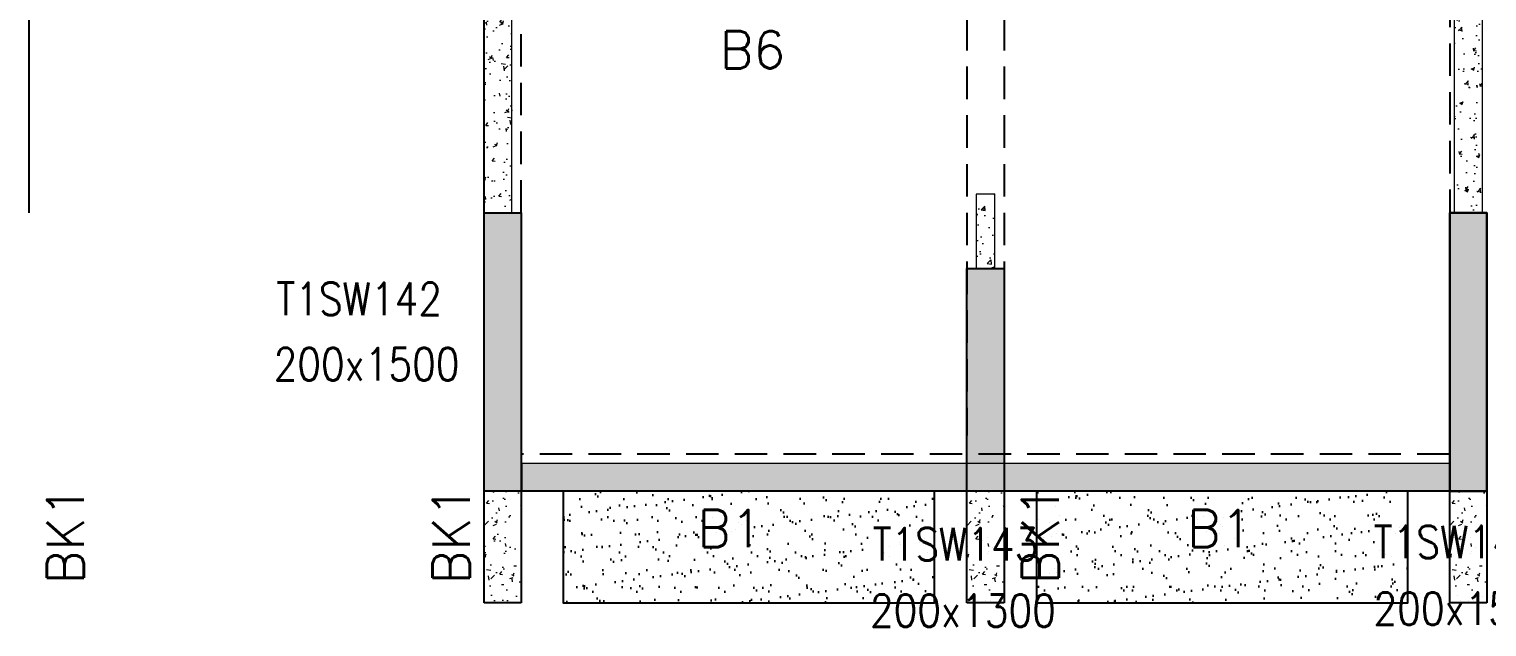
# Model space of a CAD drawing. Header units: millimetres. Extents: x 1078357 to 2594950, y -4969473 to -4636555.
# Drawn here: x 1862806 to 1870656, y -4664368 to -4661149 of the extents above; entities that cross this region are included whole.
import ezdxf

# ---------------------------------------------------------------- set-up
doc = ezdxf.new("R2010")
doc.units = ezdxf.units.MM
for name, pattern in [('CONTINOUS', [0]), ('HIDDEN', [0.375, 0.25, -0.125]), ('New Retail block$0$CONTINOUS', [0])]:
    doc.linetypes.add(name, pattern=pattern)
for name, color, linetype, lineweight in [('A-_ANOTDIMA_D-', 6, 'Continuous', 13), ('COL. NO.', 30, 'Continuous', 25), ('COL. SIZE', 7, 'Continuous', 25), ('HATCH', 8, 'Continuous', 30), ('S-NON STR RCC WALL', 8, 'Continuous', 0)]:
    doc.layers.add(name, color=color, linetype=linetype, lineweight=lineweight)
for name, color, linetype in [('B-200x325', 201, 'HIDDEN'), ('B-200x650', 241, 'HIDDEN'), ('S-COLUMN_SHEAR WALL', 1, 'Continuous'), ('S-PROJECTION', 54, 'New Retail block$0$CONTINOUS')]:
    doc.layers.add(name, color=color, linetype=linetype)
doc.styles.add('ROMANS', font='romans.shx', dxfattribs={"width": 0.85})

# ---------------------------------------------------------------- blocks, each defined once
blk = doc.blocks.new('G$CD63B60BD')
at = {"layer": 'COL. NO.', "linetype": 'Continuous', "style": 'ROMANS', "width": 0.85}
for s, p in [('T1SW142', (51431.2, 948.8, -320.4)), ('T1SW143', (54642.4, -371.8, -320.4)), ('T1SW144', (57341.1, -360.2, -320.4))]:
    blk.add_text(s, height=175, dxfattribs=at).set_placement(p)
at = {"layer": 'COL. SIZE', "linetype": 'Continuous', "style": 'ROMANS', "width": 0.85}
for s, p in [('200x1500', (51417, 597.2, -320.4)), ('200x1500', (57339.9, -719.7, -320.4)), ('200x1300', (54628.2, -730, -320.4))]:
    blk.add_text(s, height=175, dxfattribs=at).set_placement(p)

msp = doc.modelspace()

# ---------------------------------------------------------------- hatches: boundary and pattern name
at = {"layer": 'HATCH'}
h = msp.add_hatch(dxfattribs=at)
h.set_pattern_fill('AR-SAND', color=8, scale=3, angle=179.97015)
h.set_pattern_definition([(37.47015413, (-3255001.62, 18707870.85), (-4.72361136, 146.8264517), [0, -115.824, 0, -129.54, 0, -123.825]), (7.4701541, (-3255001.62, 18707870.85), (134.9689868, 214.9772528), [0, -62.484, 0, -104.394, 0, -40.005]), (327.4701541, (-3255095.35, 18707870.9), (237.2979035, 0.3075449), [0, -38.1, 0, -137.16, 0, -179.07]), (317.4701541, (-3255095.35, 18707870.9), (229.1017424, 66.759465), [0, -19.05, 0, -89.916, 0, -102.87])])
h.paths.add_polyline_path([(1867681.4, -4663637.8), (1865681.4, -4663637.8), (1865681.4, -4664237.8), (1867681.4, -4664237.8)])
h = msp.add_hatch(dxfattribs=at)
h.set_pattern_fill('AR-SAND', color=8, scale=3, angle=179.97015)
h.set_pattern_definition([(37.47015413, (-3257551.62, 18707870.85), (-4.72361136, 146.8264517), [0, -115.824, 0, -129.54, 0, -123.825]), (7.4701541, (-3257551.62, 18707870.85), (134.9689868, 214.9772528), [0, -62.484, 0, -104.394, 0, -40.005]), (327.4701541, (-3257645.35, 18707870.9), (237.2979035, 0.3075449), [0, -38.1, 0, -137.16, 0, -179.07]), (317.4701541, (-3257645.35, 18707870.9), (229.1017424, 66.759465), [0, -19.05, 0, -89.916, 0, -102.87])])
h.paths.add_polyline_path([(1870231.4, -4663637.8), (1868231.4, -4663637.8), (1868231.4, -4664237.8), (1870231.4, -4664237.8)])
at = {"layer": 'S-COLUMN_SHEAR WALL', "lineweight": 25, "extrusion": (1.00316e-06, -2.11765e-11, 1)}
h = msp.add_hatch(color=1, dxfattribs=at)
h.dxf.hatch_style = 1
h.paths.add_polyline_path([(1865456.1, -4663637.8), (1865256.1, -4663637.8), (1865256.1, -4662137.8), (1865456.1, -4662137.8)])
h = msp.add_hatch(color=1, dxfattribs=at)
h.dxf.hatch_style = 1
h.paths.add_polyline_path([(1870656.1, -4663637.8), (1870456.1, -4663637.8), (1870456.1, -4662137.8), (1870656.1, -4662137.8)])
at = {"layer": 'S-COLUMN_SHEAR WALL', "lineweight": 25, "extrusion": (-1.00316e-06, -1.91639e-11, 1)}
h = msp.add_hatch(color=1, dxfattribs=at)
h.dxf.hatch_style = 1
h.paths.add_polyline_path([(1870456.1, -4663637.8), (1870656.1, -4663637.8), (1870656.1, -4662137.8), (1870456.1, -4662137.8)])
at = {"layer": 'S-COLUMN_SHEAR WALL', "lineweight": 25}
h = msp.add_hatch(color=1, dxfattribs=at)
h.dxf.hatch_style = 1
h.paths.add_polyline_path([(1868056.1, -4662437.8), (1868056.1, -4663637.8), (1867856.1, -4663637.8), (1867856.1, -4662437.8)])
at = {"layer": 'S-NON STR RCC WALL'}
h = msp.add_hatch(dxfattribs=at)
h.set_pattern_fill('AR-CONC', color=256, angle=180)
h.set_pattern_definition([(50, (-4526714.12, 23254837.94), (182.184669, -15.9390855), [19.05, -209.55]), (355, (-4526714.12, 23254837.94), (-35.2434214, 191.0568452), [15.24, -167.6405842]), (100.4514447, (-4526698.94, 23254836.6), (146.9412471, 175.1177519), [16.1900088, -178.0902446]), (46.1842, (-4526714.12, 23254888.74), (271.0790409, -42.042328), [28.575, -314.325]), (96.6355576, (-4526691.53, 23254885.23), (237.404134, 247.4261246), [24.2850231, -267.1356082]), (351.1841512, (-4526714.12, 23254888.74), (237.404134, 247.4261246), [22.859967, -251.459732]), (21, (-4526688.72, 23254876.04), (151.6143913, -102.2651982), [19.05, -209.55]), (326, (-4526688.72, 23254876.04), (61.8020283, 184.1879661), [15.24, -167.64]), (71.451445, (-4526676.08, 23254867.51), (213.4164193, 81.9227689), [16.1900088, -178.0899376]), (37.5, (-4526714.12, 23254837.935), (3.08860325, 84.55503887), [0, -165.608, 0, -170.18, 0, -168.275]), (7.5, (-4526714.12, 23254837.935), (66.8196625, 100.18057482), [0, -97.028, 0, -161.798, 0, -64.135]), (327.5, (-4526770.76, 23254837.935), (135.59059517, -5.728744), [0, -63.5, 0, -198.12, 0, -262.89]), (317.5, (-4526796.16, 23254837.94), (148.1291814, 25.42649103), [0, -82.55, 0, -131.572, 0, -186.69])])
h.paths.add_polyline_path([(1866156.3, -4661037.8), (1866156.3, -4658687.8), (1865456.3, -4658687.8), (1865456.4, -4658837.8), (1866006.3, -4658837.8), (1866006.3, -4660887.8), (1865256.4, -4660887.8), (1865256.4, -4662137.7), (1865406.3, -4662137.7), (1865406.3, -4661037.8)])
at = {"layer": 'S-NON STR RCC WALL', "ltscale": 700}
h = msp.add_hatch(dxfattribs=at)
h.set_pattern_fill('AR-CONC', color=256)
h.set_pattern_definition([(50, (737365.26, -73689.52), (182.184669, -15.9390855), [19.05, -209.55]), (355, (737365.26, -73689.52), (-35.2434214, 191.056845), [15.24, -167.640584]), (100.4514447, (737380.45, -73690.85), (146.941247, 175.117752), [16.190009, -178.0902446]), (46.1842, (737365.26, -73638.72), (271.079041, -42.042328), [28.575, -314.325]), (96.6355576, (737387.85, -73642.22), (237.404134, 247.426125), [24.285023, -267.135608]), (351.184151, (737365.26, -73638.72), (237.404134, 247.426125), [22.859967, -251.459732]), (21, (737390.66, -73651.42), (151.6143913, -102.265198), [19.05, -209.55]), (326, (737390.66, -73651.42), (61.802028, 184.187966), [15.24, -167.64]), (71.451445, (737403.3, -73659.94), (213.416419, 81.922769), [16.190009, -178.0899376]), (37.5, (737365.264, -73689.52), (3.08860325, 84.5550389), [0, -165.608, 0, -170.18, 0, -168.275]), (7.5, (737365.26, -73689.52), (66.8196625, 100.1805748), [0, -97.028, 0, -161.798, 0, -64.135]), (327.5, (737308.62, -73689.52), (135.5905952, -5.728744), [0, -63.5, 0, -198.12, 0, -262.89]), (317.5, (737283.22, -73689.52), (148.1291814, 25.426491), [0, -82.55, 0, -131.572, 0, -186.69])])
h.paths.add_polyline_path([(1870481.3, -4660437.7), (1870631.3, -4660437.7), (1870631.3, -4662137.7), (1870481.3, -4662137.7)])
at = {"layer": 'S-NON STR RCC WALL'}
h = msp.add_hatch(dxfattribs=at)
h.set_pattern_fill('AR-CONC', color=256, angle=180)
h.set_pattern_definition([(50, (1867969.6, -4749442.05), (182.18467, -15.93909), [19.05, -209.55]), (355, (1867969.6, -4749442.05), (-35.24342, 191.05685), [15.24, -167.6406]), (100.45144, (1867984.78, -4749443.37), (146.94125, 175.11775), [16.19, -178.09024]), (46.1842, (1867969.6, -4749391.25), (271.07904, -42.0423), [28.575, -314.325]), (96.63556, (1867992.2, -4749394.75), (237.4041, 247.4261), [24.285, -267.1356]), (351.18415, (1867969.6, -4749391.25), (237.4041, 247.4261), [22.86, -251.4597]), (21, (1867995, -4749403.95), (151.6144, -102.2652), [19.05, -209.55]), (326, (1867995, -4749403.95), (61.80203, 184.18797), [15.24, -167.64]), (71.45144, (1868007.64, -4749412.47), (213.41642, 81.92277), [16.19, -178.08994]), (37.5, (1867969.6, -4749442.045), (3.088603, 84.55504), [0, -165.608, 0, -170.18, 0, -168.275]), (7.5, (1867969.6, -4749442.045), (66.81966, 100.180575), [0, -97.028, 0, -161.798, 0, -64.135]), (327.5, (1867912.96, -4749442.045), (135.590595, -5.728744), [0, -63.5, 0, -198.12, 0, -262.89]), (317.5, (1867887.56, -4749442.05), (148.12918, 25.42649), [0, -82.55, 0, -131.572, 0, -186.69])])
h.paths.add_polyline_path([(1867906.4, -4662438), (1868006.4, -4662438), (1868006.3, -4662037.6), (1867906.3, -4662037.6)])
h = msp.add_hatch(dxfattribs=at)
h.set_pattern_fill('AR-CONC', color=256, angle=180)
h.set_pattern_definition([(50, (-5623938.83, 27938857.12), (182.184669, -15.93908554), [19.05, -209.55]), (355, (-5623938.83, 27938857.12), (-35.2434214, 191.0568452), [15.24, -167.6405842]), (100.4514447, (-5623923.65, 27938855.8), (146.9412471, 175.1177519), [16.1900088, -178.0902446]), (46.1842, (-5623938.83, 27938907.92), (271.0790409, -42.042328), [28.575, -314.325]), (96.6355576, (-5623916.24, 27938904.42), (237.404134, 247.4261246), [24.2850231, -267.1356082]), (351.1841512, (-5623938.83, 27938907.92), (237.404134, 247.4261246), [22.859967, -251.459732]), (21, (-5623913.43, 27938895.22), (151.6143913, -102.2651982), [19.05, -209.55]), (326, (-5623913.43, 27938895.22), (61.8020283, 184.1879661), [15.24, -167.64]), (71.451445, (-5623900.8, 27938886.7), (213.4164193, 81.9227689), [16.1900088, -178.0899376]), (37.5, (-5623938.834, 27938857.12), (3.08860325, 84.55503887), [0, -165.608, 0, -170.18, 0, -168.275]), (7.5, (-5623938.83, 27938857.12), (66.8196625, 100.18057482), [0, -97.028, 0, -161.798, 0, -64.135]), (327.5, (-5623995.476, 27938857.12), (135.59059517, -5.72874399), [0, -63.5, 0, -198.12, 0, -262.89]), (317.5, (-5624020.88, 27938857.12), (148.1291814, 25.42649103), [0, -82.55, 0, -131.572, 0, -186.69])])
h.paths.add_polyline_path([(1865459.3, -4663637.8), (1870456.4, -4663637.8), (1870456.4, -4663487.8), (1865459.3, -4663487.8)])
h = msp.add_hatch(dxfattribs=at)
h.set_pattern_fill('AR-CONC', color=256, angle=180)
h.set_pattern_definition([(50, (-7764916.12, 37575469.54), (182.184669, -15.93908554), [19.05, -209.55]), (355, (-7764916.12, 37575469.54), (-35.2434214, 191.0568452), [15.24, -167.6405842]), (100.4514447, (-7764900.93, 37575468.22), (146.9412471, 175.1177519), [16.1900088, -178.0902446]), (46.1842, (-7764916.12, 37575520.34), (271.0790409, -42.0423279), [28.575, -314.325]), (96.6355576, (-7764893.53, 37575516.84), (237.404134, 247.4261246), [24.2850231, -267.1356082]), (351.1841512, (-7764916.12, 37575520.34), (237.404134, 247.4261246), [22.859967, -251.459732]), (21, (-7764890.72, 37575507.64), (151.61439127, -102.2651982), [19.05, -209.55]), (326, (-7764890.72, 37575507.64), (61.80202835, 184.1879661), [15.24, -167.64]), (71.451445, (-7764878.08, 37575499.12), (213.4164193, 81.9227689), [16.1900088, -178.0899376]), (37.5, (-7764916.116, 37575469.545), (3.08860325, 84.55503887), [0, -165.608, 0, -170.18, 0, -168.275]), (7.5, (-7764916.12, 37575469.545), (66.81966251, 100.18057482), [0, -97.028, 0, -161.798, 0, -64.135]), (327.5, (-7764972.76, 37575469.545), (135.59059517, -5.72874399), [0, -63.5, 0, -198.12, 0, -262.89]), (317.5, (-7764998.16, 37575469.54), (148.1291814, 25.42649103), [0, -82.55, 0, -131.572, 0, -186.69])])
h.paths.add_polyline_path([(1865456.1, -4663637.7), (1865256.1, -4663637.7), (1865256.1, -4664237.7), (1865456.1, -4664237.7), (1865456.1, -4664237.7), (1865456.1, -4663637.8)], is_closed=False)
h = msp.add_hatch(dxfattribs=at)
h.set_pattern_fill('AR-CONC', color=256, angle=180)
h.set_pattern_definition([(50, (-7762316.1, 37575469.48), (182.184669, -15.93908554), [19.05, -209.55]), (355, (-7762316.1, 37575469.48), (-35.2434214, 191.0568452), [15.24, -167.6405842]), (100.4514447, (-7762300.92, 37575468.15), (146.9412471, 175.1177519), [16.1900088, -178.0902446]), (46.1842, (-7762316.1, 37575520.28), (271.0790409, -42.0423279), [28.575, -314.325]), (96.6355576, (-7762293.5, 37575516.78), (237.404134, 247.4261246), [24.2850231, -267.1356082]), (351.1841512, (-7762316.1, 37575520.28), (237.404134, 247.4261246), [22.859967, -251.459732]), (21, (-7762290.7, 37575507.58), (151.61439127, -102.2651982), [19.05, -209.55]), (326, (-7762290.7, 37575507.58), (61.80202835, 184.1879661), [15.24, -167.64]), (71.451445, (-7762278.07, 37575499.06), (213.4164193, 81.9227689), [16.1900088, -178.0899376]), (37.5, (-7762316.1, 37575469.48), (3.08860325, 84.55503887), [0, -165.608, 0, -170.18, 0, -168.275]), (7.5, (-7762316.1, 37575469.48), (66.81966251, 100.18057482), [0, -97.028, 0, -161.798, 0, -64.135]), (327.5, (-7762372.74, 37575469.48), (135.59059517, -5.72874399), [0, -63.5, 0, -198.12, 0, -262.89]), (317.5, (-7762398.14, 37575469.48), (148.1291814, 25.42649103), [0, -82.55, 0, -131.572, 0, -186.69])])
h.paths.add_polyline_path([(1868056.1, -4663637.8), (1867856.2, -4663637.8), (1867856.2, -4664237.8), (1868056.1, -4664237.8), (1868056.2, -4664237.8), (1868056.2, -4663637.9)], is_closed=False)
h = msp.add_hatch(dxfattribs=at)
h.set_pattern_fill('AR-CONC', color=256, angle=180)
h.set_pattern_definition([(50, (-7759716.08, 37575469.48), (182.184669, -15.93908554), [19.05, -209.55]), (355, (-7759716.08, 37575469.48), (-35.2434214, 191.0568452), [15.24, -167.6405842]), (100.4514447, (-7759700.9, 37575468.15), (146.9412471, 175.1177519), [16.1900088, -178.0902446]), (46.1842, (-7759716.08, 37575520.28), (271.0790409, -42.0423279), [28.575, -314.325]), (96.6355576, (-7759693.5, 37575516.78), (237.404134, 247.4261246), [24.2850231, -267.1356082]), (351.1841512, (-7759716.08, 37575520.28), (237.404134, 247.4261246), [22.859967, -251.459732]), (21, (-7759690.68, 37575507.58), (151.61439127, -102.2651982), [19.05, -209.55]), (326, (-7759690.68, 37575507.58), (61.80202835, 184.1879661), [15.24, -167.64]), (71.451445, (-7759678.04, 37575499.06), (213.4164193, 81.9227689), [16.1900088, -178.0899376]), (37.5, (-7759716.08, 37575469.48), (3.08860325, 84.55503887), [0, -165.608, 0, -170.18, 0, -168.275]), (7.5, (-7759716.08, 37575469.48), (66.81966251, 100.18057482), [0, -97.028, 0, -161.798, 0, -64.135]), (327.5, (-7759772.72, 37575469.48), (135.59059517, -5.72874399), [0, -63.5, 0, -198.12, 0, -262.89]), (317.5, (-7759798.12, 37575469.48), (148.1291814, 25.42649103), [0, -82.55, 0, -131.572, 0, -186.69])])
h.paths.add_polyline_path([(1870656.2, -4663637.8), (1870456.2, -4663637.8), (1870456.2, -4664237.8), (1870656.2, -4664237.8), (1870656.2, -4664237.8), (1870656.2, -4663637.9)], is_closed=False)

# ---------------------------------------------------------------- linework, layer by layer
at = {"layer": 'B-200x650', "linetype": 'HIDDEN', "ltscale": 700}
for p, q in [((1867856.3, -4656887.8, 0), (1867856.3, -4663337.7, 0)), ((1868056.3, -4656887.8, 0), (1868056.3, -4663337.7, 0)), ((1865456.4, -4662137.7, 0), (1865456.4, -4659837.7, 0)), ((1870456.3, -4660437.7, 0), (1870456.4, -4662137.7, 0)), ((1870456.3, -4663437.7, 0), (1865456.3, -4663437.7, 0))]:
    msp.add_line(p, q, dxfattribs=at)
at = {"layer": 'B-200x650', "linetype": 'CONTINOUS', "ltscale": 700}
for p, q in [((1862806.4, -4662137.7, 0), (1862806.4, -4659837.7, 0)), ((1865256.4, -4662137.7, 0), (1865256.4, -4659837.7, 0)), ((1865256.2, -4664237.8, 0), (1865256.2, -4663637.8, 0)), ((1865456.2, -4663637.8, 0), (1865456.2, -4664237.8, 0)), ((1870456.3, -4663637.7, 0), (1865456.3, -4663637.7, 0)), ((1867856.2, -4664237.8, 0), (1867856.2, -4663637.8, 0)), ((1868056.2, -4663637.8, 0), (1868056.2, -4664237.8, 0)), ((1870456.2, -4664237.8, 0), (1870456.2, -4663637.8, 0)), ((1870656.2, -4663637.8, 0), (1870656.2, -4664237.8, 0)), ((1865456.2, -4664237.8, 0), (1865256.2, -4664237.8, 0)), ((1868056.2, -4664237.8, 0), (1867856.2, -4664237.8, 0)), ((1870656.2, -4664237.8, 0), (1870456.2, -4664237.8, 0))]:
    msp.add_line(p, q, dxfattribs=at)
at = {"layer": 'S-COLUMN_SHEAR WALL', "color": 1, "lineweight": 25, "extrusion": (1.00316e-06, -2.11765e-11, 1), "elevation": 1.9}
for points in [[(1865456.1, -4663637.8), (1865256.1, -4663637.8), (1865256.1, -4662137.8), (1865456.1, -4662137.8)], [(1870656.1, -4663637.8), (1870456.1, -4663637.8), (1870456.1, -4662137.8), (1870656.1, -4662137.8)]]:
    msp.add_lwpolyline(points, close=True, dxfattribs=at)
at = {"layer": 'S-COLUMN_SHEAR WALL', "color": 1, "lineweight": 25, "extrusion": (-1.00316e-06, -1.91639e-11, 1), "elevation": -1.9}
msp.add_lwpolyline([(1870456.1, -4663637.8), (1870656.1, -4663637.8), (1870656.1, -4662137.8), (1870456.1, -4662137.8)], close=True, dxfattribs=at)
at = {"layer": 'S-COLUMN_SHEAR WALL', "color": 1, "lineweight": 25, "elevation": 0}
msp.add_lwpolyline([(1867856.1, -4662438), (1868056.1, -4662438), (1868056.1, -4663637.8), (1867856.1, -4663637.8)], close=True, dxfattribs=at)
at = {"layer": 'S-NON STR RCC WALL', "elevation": 0}
for points in [[(1866156.3, -4661037.8), (1866156.3, -4658687.8), (1865456.3, -4658687.8), (1865456.4, -4658837.8), (1866006.3, -4658837.8), (1866006.3, -4660887.8), (1865256.4, -4660887.8), (1865256.4, -4662137.7), (1865406.3, -4662137.7), (1865406.3, -4661037.8)], [(1867906.3, -4662438), (1868006.3, -4662438), (1868006.3, -4662037.6), (1867906.3, -4662037.6)], [(1865459.3, -4663637.8), (1870456.4, -4663637.8), (1870456.4, -4663487.8), (1865459.3, -4663487.8)]]:
    msp.add_lwpolyline(points, close=True, dxfattribs=at)
at = {"layer": 'S-NON STR RCC WALL', "ltscale": 700, "elevation": 0}
msp.add_lwpolyline([(1870481.3, -4660437.7), (1870631.3, -4660437.7), (1870631.3, -4662137.7), (1870481.3, -4662137.7)], close=True, dxfattribs=at)
at = {"layer": 'S-PROJECTION', "elevation": 0}
for points in [[(1867681.4, -4663637.8), (1865681.4, -4663637.8), (1865681.4, -4664237.8), (1867681.4, -4664237.8)], [(1870231.4, -4663637.8), (1868231.4, -4663637.8), (1868231.4, -4664237.8), (1870231.4, -4664237.8)]]:
    msp.add_lwpolyline(points, close=True, dxfattribs=at)

# ---------------------------------------------------------------- block references
at = {"layer": 'A-_ANOTDIMA_D-', "color": 2, "ltscale": 700}
msp.add_blockref('G$CD63B60BD', (1812706.1, -4663637.8, 0), dxfattribs=at)

# ---------------------------------------------------------------- texts
at = {"layer": 'B-200x325', "linetype": 'Continuous', "ltscale": 700, "style": 'ROMANS'}
msp.add_text('B6', height=200, rotation=0.00134, dxfattribs=at).set_placement((1866526, -4661359.7, -2.7))
at = {"layer": 'B-200x650', "linetype": 'CONTINOUS', "ltscale": 700, "style": 'ROMANS'}
for p in [(1863101.7, -4664137.4, 50), (1865179.1, -4664137.4, 50), (1868351.8, -4664137.5, 50)]:
    msp.add_text('BK1', height=200, rotation=90, dxfattribs=at).set_placement(p)
at = {"layer": 'B-200x650', "linetype": 'HIDDEN', "ltscale": 500, "style": 'ROMANS'}
for p in [(1866404.5, -4663938.1, -2.7), (1869042.2, -4663938.1, -2.7)]:
    msp.add_text('B1', height=200, rotation=0.00094, dxfattribs=at).set_placement(p)

doc.saveas('drawing.dxf')
